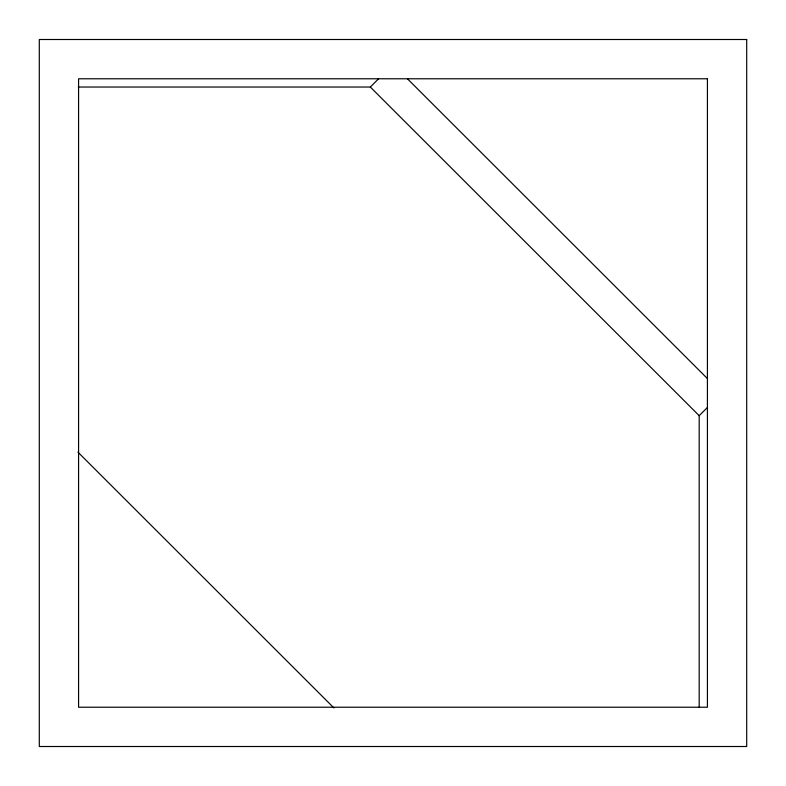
<?xml version="1.0" encoding="UTF-8"?>
<svg xmlns="http://www.w3.org/2000/svg" width="786" height="786" viewBox="0 0 786 786"><rect width="100%" height="100%" fill="white"/><g stroke="black" fill="none" stroke-linecap="round" stroke-linejoin="round"><path stroke-width="1.18" d="M78.286 87.03L370.324 87.03L378.577 78.777M699.186 707.547L699.186 415.686L707.42 407.443M407.433 78.777L707.42 378.577M370.324 87.03L699.186 415.686M77.912 452.107L333.893 707.921M746.7 39.497L39.3 39.497L39.3 746.504L746.7 746.504L746.7 39.497M707.42 78.777L78.58 78.777L78.58 707.223L707.42 707.223L707.42 78.777"/></g></svg>
